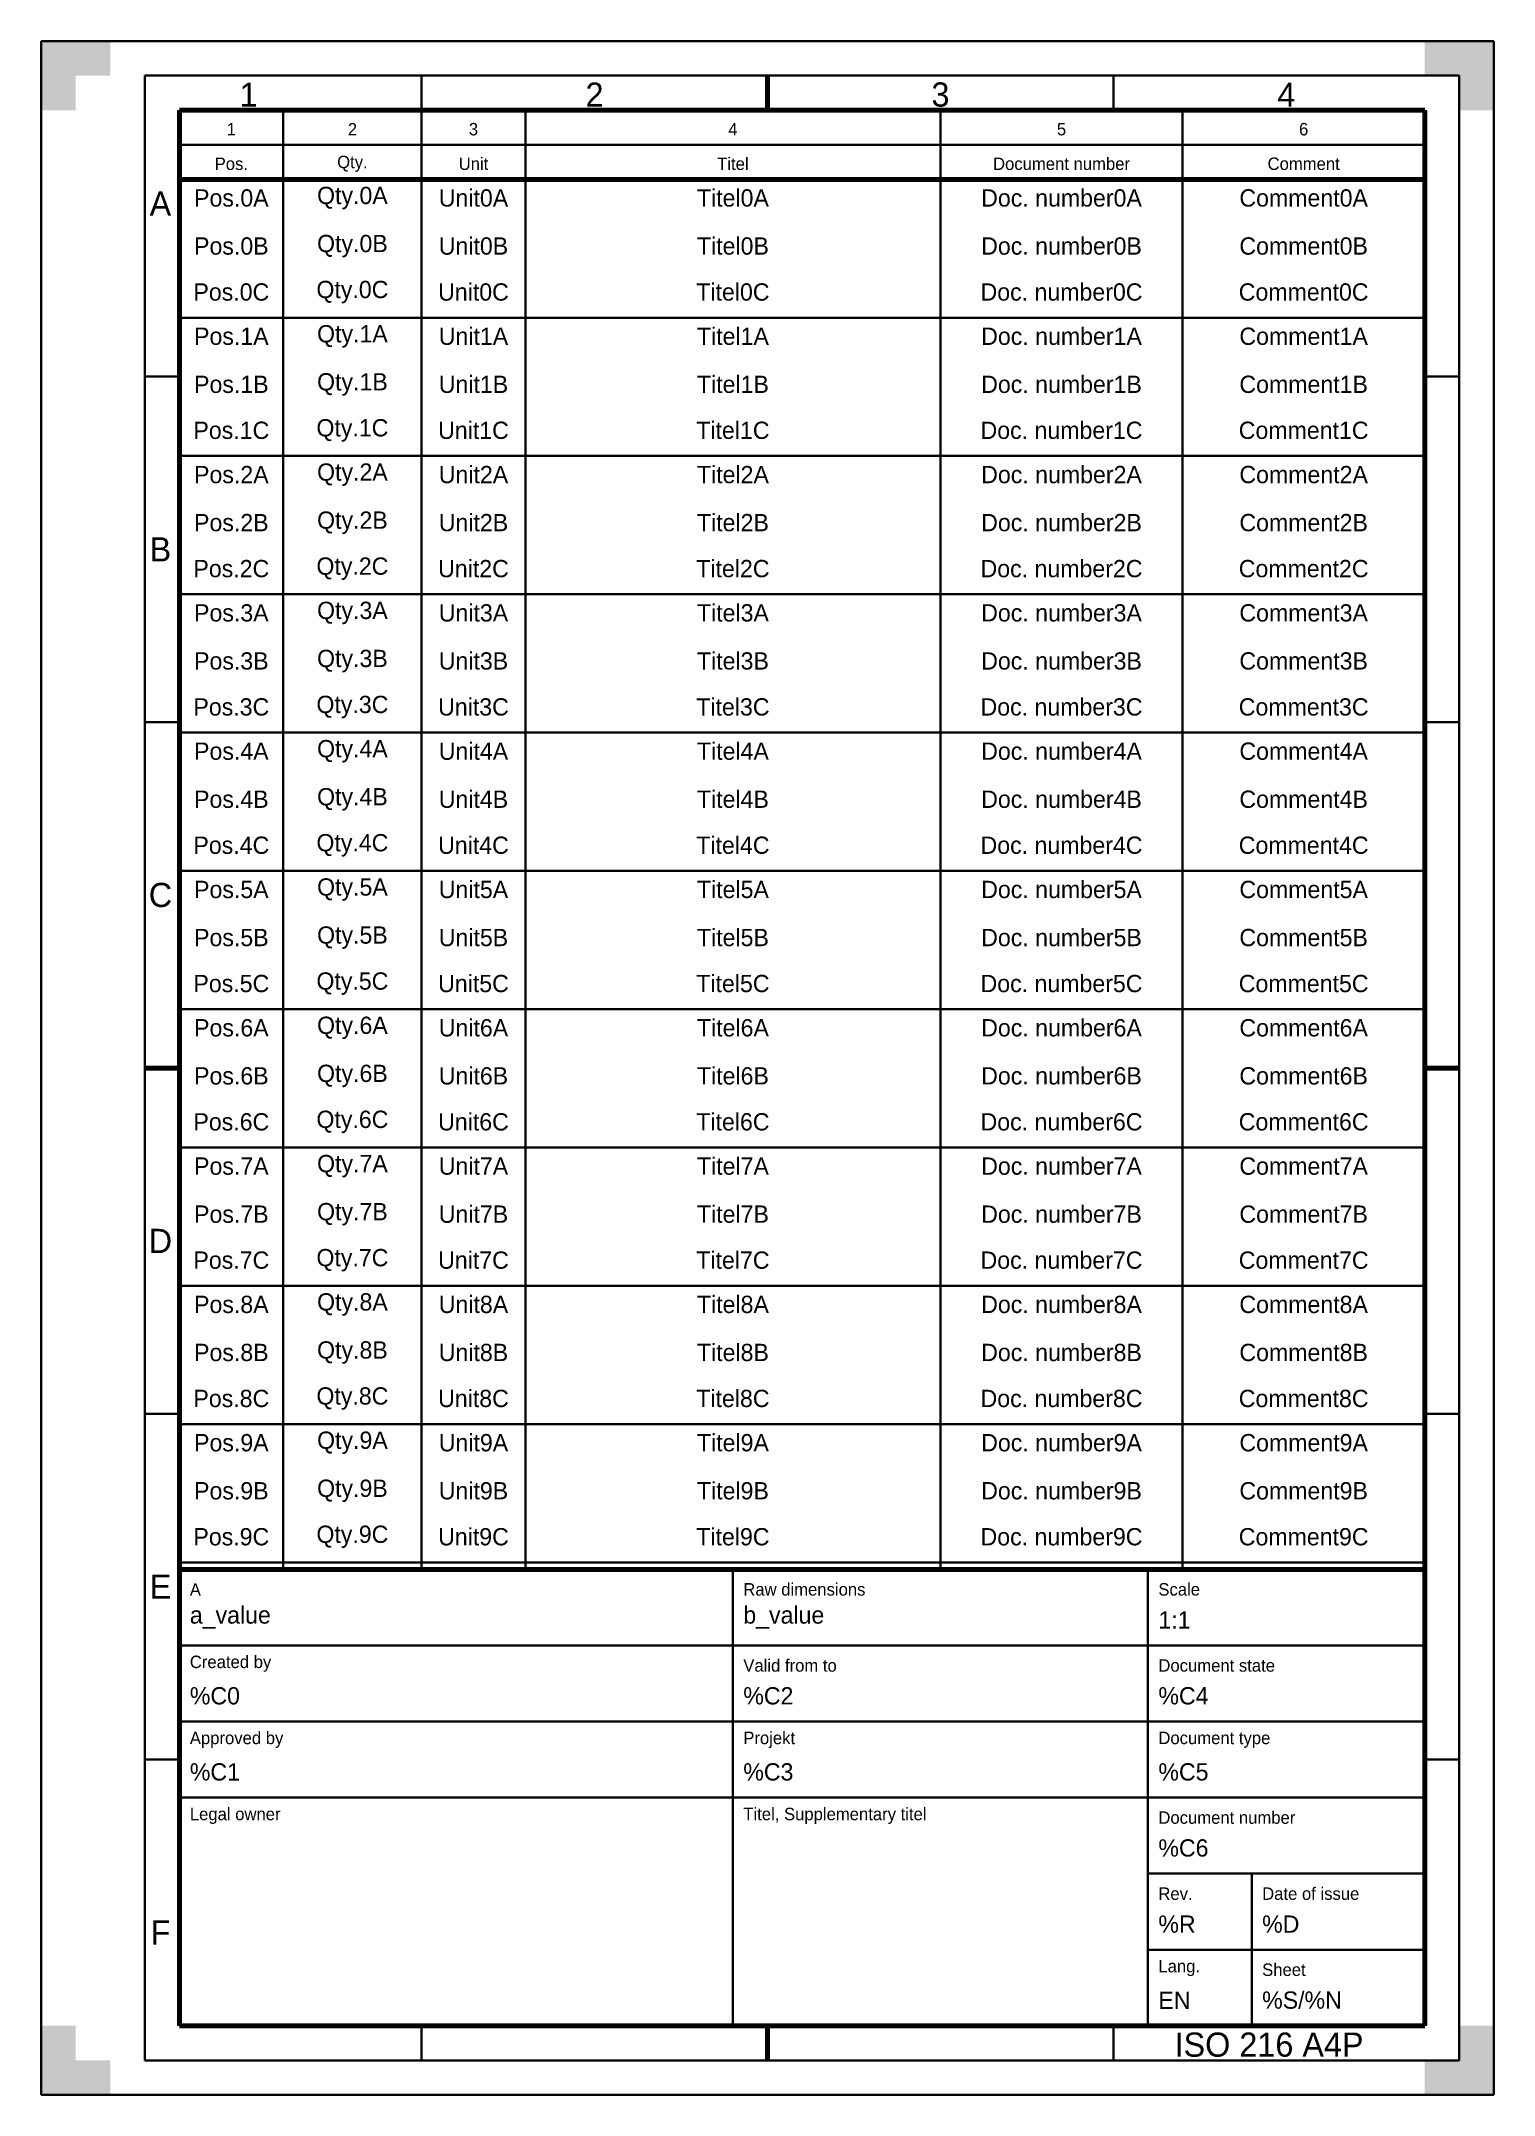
# Model space of a CAD drawing. Header units: millimetres. Extents: x 0 to 210, y 0 to 297.
import ezdxf

# ---------------------------------------------------------------- set-up
doc = ezdxf.new("R2010")
doc.units = ezdxf.units.MM

msp = doc.modelspace()

# ---------------------------------------------------------------- hatches: boundary and pattern name
for points in [[(0, 297), (10, 297), (10, 292), (5, 292), (5, 287), (0, 287), (0, 297)], [(210, 297), (200, 297), (200, 292), (205, 292), (205, 287), (210, 287), (210, 297)], [(0, 0), (10, 0), (10, 5), (5, 5), (5, 10), (0, 10), (0, 0)], [(210, 0), (200, 0), (200, 5), (205, 5), (205, 10), (210, 10), (210, 0)]]:
    msp.add_hatch(color=7).paths.add_polyline_path(points)

# ---------------------------------------------------------------- linework, layer by layer
at = {"color": 7, "lineweight": 35}
for p, q in [((0, 297), (0, 0)), ((210, 297), (0, 297)), ((210, 0), (210, 297)), ((15, 292), (15, 5)), ((205, 292), (15, 292)), ((55, 292), (55, 287)), ((155, 292), (155, 287)), ((205, 5), (205, 292)), ((35, 287), (35, 76)), ((55, 287), (55, 76)), ((70, 287), (70, 76)), ((130, 287), (130, 76)), ((165, 287), (165, 76)), ((20, 282), (200, 282)), ((20, 257), (200, 257)), ((15, 248.5), (20, 248.5)), ((205, 248.5), (200, 248.5)), ((20, 237), (200, 237)), ((20, 217), (200, 217)), ((15, 198.5), (20, 198.5)), ((20, 197), (200, 197)), ((205, 198.5), (200, 198.5)), ((20, 177), (200, 177)), ((20, 157), (200, 157)), ((20, 137), (200, 137)), ((20, 117), (200, 117)), ((15, 98.5), (20, 98.5)), ((205, 98.5), (200, 98.5)), ((20, 97), (200, 97)), ((20, 77), (200, 77)), ((100, 10), (100, 76)), ((160, 10), (160, 76)), ((200, 65), (20, 65)), ((200, 54), (20, 54)), ((15, 48.5), (20, 48.5)), ((205, 48.5), (200, 48.5)), ((200, 43), (20, 43)), ((200, 32), (160, 32)), ((175, 10), (175, 32)), ((200, 21), (160, 21)), ((55, 5), (55, 10)), ((155, 5), (155, 10)), ((15, 5), (205, 5)), ((0, 0), (210, 0))]:
    msp.add_line(p, q, dxfattribs=at)
at = {"color": 7, "lineweight": 70}
for p, q in [((105, 292), (105, 287)), ((20, 287), (20, 10)), ((200, 287), (20, 287)), ((200, 10), (200, 287)), ((20, 277), (200, 277)), ((15, 148.5), (20, 148.5)), ((205, 148.5), (200, 148.5)), ((20, 76), (20, 10)), ((200, 76), (20, 76)), ((200, 10), (200, 76)), ((20, 10), (200, 10)), ((20, 10), (200, 10)), ((105, 5), (105, 10))]:
    msp.add_line(p, q, dxfattribs=at)

# ---------------------------------------------------------------- texts
at = {"color": 7, "lineweight": 35}
for s, insert, char_height, attachment_point in [('3', (130, 289.25), 3.5, 5), ('1', (30, 289.25), 3.5, 5), ('2', (80, 289.25), 3.5, 5), ('4', (180, 289.25), 3.5, 5), ('1', (27.5, 284.25), 1.8, 5), ('2', (45, 284.25), 1.8, 5), ('3', (62.5, 284.25), 1.8, 5), ('4', (100, 284.25), 1.8, 5), ('5', (147.5, 284.25), 1.8, 5), ('6', (182.5, 284.25), 1.8, 5), ('Pos.', (27.5, 279.25), 1.8, 5), ('Qty.', (45, 279.25), 1.8, 5), ('Unit', (62.5, 279.25), 1.8, 5), ('Titel', (100, 279.25), 1.8, 5), ('Document number', (147.5, 279.25), 1.8, 5), ('Comment', (182.5, 279.25), 1.8, 5), ('A', (17.25, 273.5), 3.5, 5), ('Pos.0A', (27.5, 274.3), 2.5, 5), ('Qty.0A', (45, 274.3), 2.5, 5), ('Unit0A', (62.5, 274.3), 2.5, 5), ('Titel0A', (100, 274.3), 2.5, 5), ('Doc. number0A', (147.5, 274.3), 2.5, 5), ('Comment0A', (182.5, 274.3), 2.5, 5), ('Pos.0B', (27.5, 267.35), 2.5, 5), ('Qty.0B', (45, 267.35), 2.5, 5), ('Unit0B', (62.5, 267.35), 2.5, 5), ('Titel0B', (100, 267.35), 2.5, 5), ('Doc. number0B', (147.5, 267.35), 2.5, 5), ('Comment0B', (182.5, 267.35), 2.5, 5), ('Pos.0C', (27.5, 260.7), 2.5, 5), ('Qty.0C', (45, 260.7), 2.5, 5), ('Unit0C', (62.5, 260.7), 2.5, 5), ('Titel0C', (100, 260.7), 2.5, 5), ('Doc. number0C', (147.5, 260.7), 2.5, 5), ('Comment0C', (182.5, 260.7), 2.5, 5), ('Pos.1A', (27.5, 254.3), 2.5, 5), ('Qty.1A', (45, 254.3), 2.5, 5), ('Unit1A', (62.5, 254.3), 2.5, 5), ('Titel1A', (100, 254.3), 2.5, 5), ('Doc. number1A', (147.5, 254.3), 2.5, 5), ('Comment1A', (182.5, 254.3), 2.5, 5), ('Pos.1B', (27.5, 247.35), 2.5, 5), ('Qty.1B', (45, 247.35), 2.5, 5), ('Unit1B', (62.5, 247.35), 2.5, 5), ('Titel1B', (100, 247.35), 2.5, 5), ('Doc. number1B', (147.5, 247.35), 2.5, 5), ('Comment1B', (182.5, 247.35), 2.5, 5), ('Pos.1C', (27.5, 240.7), 2.5, 5), ('Qty.1C', (45, 240.7), 2.5, 5), ('Unit1C', (62.5, 240.7), 2.5, 5), ('Titel1C', (100, 240.7), 2.5, 5), ('Doc. number1C', (147.5, 240.7), 2.5, 5), ('Comment1C', (182.5, 240.7), 2.5, 5), ('Pos.2A', (27.5, 234.3), 2.5, 5), ('Qty.2A', (45, 234.3), 2.5, 5), ('Unit2A', (62.5, 234.3), 2.5, 5), ('Titel2A', (100, 234.3), 2.5, 5), ('Doc. number2A', (147.5, 234.3), 2.5, 5), ('Comment2A', (182.5, 234.3), 2.5, 5), ('Qty.2B', (45, 227.35), 2.5, 5), ('Unit2B', (62.5, 227.35), 2.5, 5), ('Titel2B', (100, 227.35), 2.5, 5), ('Doc. number2B', (147.5, 227.35), 2.5, 5), ('Pos.2B', (27.5, 227.35), 2.5, 5), ('Comment2B', (182.5, 227.35), 2.5, 5), ('B', (17.25, 223.5), 3.5, 5), ('Pos.2C', (27.5, 220.7), 2.5, 5), ('Qty.2C', (45, 220.7), 2.5, 5), ('Unit2C', (62.5, 220.7), 2.5, 5), ('Titel2C', (100, 220.7), 2.5, 5), ('Doc. number2C', (147.5, 220.7), 2.5, 5), ('Comment2C', (182.5, 220.7), 2.5, 5), ('Pos.3A', (27.5, 214.3), 2.5, 5), ('Qty.3A', (45, 214.3), 2.5, 5), ('Unit3A', (62.5, 214.3), 2.5, 5), ('Titel3A', (100, 214.3), 2.5, 5), ('Doc. number3A', (147.5, 214.3), 2.5, 5), ('Comment3A', (182.5, 214.3), 2.5, 5), ('Pos.3B', (27.5, 207.35), 2.5, 5), ('Qty.3B', (45, 207.35), 2.5, 5), ('Unit3B', (62.5, 207.35), 2.5, 5), ('Titel3B', (100, 207.35), 2.5, 5), ('Doc. number3B', (147.5, 207.35), 2.5, 5), ('Comment3B', (182.5, 207.35), 2.5, 5), ('Pos.3C', (27.5, 200.7), 2.5, 5), ('Qty.3C', (45, 200.7), 2.5, 5), ('Unit3C', (62.5, 200.7), 2.5, 5), ('Titel3C', (100, 200.7), 2.5, 5), ('Doc. number3C', (147.5, 200.7), 2.5, 5), ('Comment3C', (182.5, 200.7), 2.5, 5), ('Pos.4A', (27.5, 194.3), 2.5, 5), ('Qty.4A', (45, 194.3), 2.5, 5), ('Unit4A', (62.5, 194.3), 2.5, 5), ('Titel4A', (100, 194.3), 2.5, 5), ('Doc. number4A', (147.5, 194.3), 2.5, 5), ('Comment4A', (182.5, 194.3), 2.5, 5), ('Pos.4B', (27.5, 187.35), 2.5, 5), ('Qty.4B', (45, 187.35), 2.5, 5), ('Unit4B', (62.5, 187.35), 2.5, 5), ('Titel4B', (100, 187.35), 2.5, 5), ('Doc. number4B', (147.5, 187.35), 2.5, 5), ('Comment4B', (182.5, 187.35), 2.5, 5), ('Pos.4C', (27.5, 180.7), 2.5, 5), ('Qty.4C', (45, 180.7), 2.5, 5), ('Unit4C', (62.5, 180.7), 2.5, 5), ('Titel4C', (100, 180.7), 2.5, 5), ('Doc. number4C', (147.5, 180.7), 2.5, 5), ('Comment4C', (182.5, 180.7), 2.5, 5), ('C', (17.25, 173.5), 3.5, 5), ('Pos.5A', (27.5, 174.3), 2.5, 5), ('Qty.5A', (45, 174.3), 2.5, 5), ('Unit5A', (62.5, 174.3), 2.5, 5), ('Titel5A', (100, 174.3), 2.5, 5), ('Doc. number5A', (147.5, 174.3), 2.5, 5), ('Comment5A', (182.5, 174.3), 2.5, 5), ('Pos.5B', (27.5, 167.35), 2.5, 5), ('Qty.5B', (45, 167.35), 2.5, 5), ('Unit5B', (62.5, 167.35), 2.5, 5), ('Titel5B', (100, 167.35), 2.5, 5), ('Doc. number5B', (147.5, 167.35), 2.5, 5), ('Comment5B', (182.5, 167.35), 2.5, 5), ('Pos.5C', (27.5, 160.7), 2.5, 5), ('Qty.5C', (45, 160.7), 2.5, 5), ('Unit5C', (62.5, 160.7), 2.5, 5), ('Titel5C', (100, 160.7), 2.5, 5), ('Doc. number5C', (147.5, 160.7), 2.5, 5), ('Comment5C', (182.5, 160.7), 2.5, 5), ('Pos.6A', (27.5, 154.3), 2.5, 5), ('Qty.6A', (45, 154.3), 2.5, 5), ('Unit6A', (62.5, 154.3), 2.5, 5), ('Titel6A', (100, 154.3), 2.5, 5), ('Doc. number6A', (147.5, 154.3), 2.5, 5), ('Comment6A', (182.5, 154.3), 2.5, 5), ('Pos.6B', (27.5, 147.35), 2.5, 5), ('Qty.6B', (45, 147.35), 2.5, 5), ('Unit6B', (62.5, 147.35), 2.5, 5), ('Titel6B', (100, 147.35), 2.5, 5), ('Doc. number6B', (147.5, 147.35), 2.5, 5), ('Comment6B', (182.5, 147.35), 2.5, 5), ('Pos.6C', (27.5, 140.7), 2.5, 5), ('Qty.6C', (45, 140.7), 2.5, 5), ('Unit6C', (62.5, 140.7), 2.5, 5), ('Titel6C', (100, 140.7), 2.5, 5), ('Doc. number6C', (147.5, 140.7), 2.5, 5), ('Comment6C', (182.5, 140.7), 2.5, 5), ('Pos.7A', (27.5, 134.3), 2.5, 5), ('Qty.7A', (45, 134.3), 2.5, 5), ('Unit7A', (62.5, 134.3), 2.5, 5), ('Titel7A', (100, 134.3), 2.5, 5), ('Doc. number7A', (147.5, 134.3), 2.5, 5), ('Comment7A', (182.5, 134.3), 2.5, 5), ('Pos.7B', (27.5, 127.35), 2.5, 5), ('Qty.7B', (45, 127.35), 2.5, 5), ('Unit7B', (62.5, 127.35), 2.5, 5), ('Titel7B', (100, 127.35), 2.5, 5), ('Doc. number7B', (147.5, 127.35), 2.5, 5), ('Comment7B', (182.5, 127.35), 2.5, 5), ('D', (17.25, 123.5), 3.5, 5), ('Pos.7C', (27.5, 120.7), 2.5, 5), ('Qty.7C', (45, 120.7), 2.5, 5), ('Unit7C', (62.5, 120.7), 2.5, 5), ('Titel7C', (100, 120.7), 2.5, 5), ('Doc. number7C', (147.5, 120.7), 2.5, 5), ('Comment7C', (182.5, 120.7), 2.5, 5), ('Qty.8A', (45, 114.3), 2.5, 5), ('Pos.8A', (27.5, 114.3), 2.5, 5), ('Unit8A', (62.5, 114.3), 2.5, 5), ('Titel8A', (100, 114.3), 2.5, 5), ('Doc. number8A', (147.5, 114.3), 2.5, 5), ('Comment8A', (182.5, 114.3), 2.5, 5), ('Pos.8B', (27.5, 107.35), 2.5, 5), ('Qty.8B', (45, 107.35), 2.5, 5), ('Unit8B', (62.5, 107.35), 2.5, 5), ('Titel8B', (100, 107.35), 2.5, 5), ('Doc. number8B', (147.5, 107.35), 2.5, 5), ('Comment8B', (182.5, 107.35), 2.5, 5), ('Pos.8C', (27.5, 100.7), 2.5, 5), ('Qty.8C', (45, 100.7), 2.5, 5), ('Unit8C', (62.5, 100.7), 2.5, 5), ('Titel8C', (100, 100.7), 2.5, 5), ('Doc. number8C', (147.5, 100.7), 2.5, 5), ('Comment8C', (182.5, 100.7), 2.5, 5), ('Pos.9A', (27.5, 94.3), 2.5, 5), ('Qty.9A', (45, 94.3), 2.5, 5), ('Unit9A', (62.5, 94.3), 2.5, 5), ('Titel9A', (100, 94.3), 2.5, 5), ('Doc. number9A', (147.5, 94.3), 2.5, 5), ('Comment9A', (182.5, 94.3), 2.5, 5), ('Pos.9B', (27.5, 87.35), 2.5, 5), ('Qty.9B', (45, 87.35), 2.5, 5), ('Unit9B', (62.5, 87.35), 2.5, 5), ('Titel9B', (100, 87.35), 2.5, 5), ('Doc. number9B', (147.5, 87.35), 2.5, 5), ('Comment9B', (182.5, 87.35), 2.5, 5), ('Pos.9C', (27.5, 80.7), 2.5, 5), ('Qty.9C', (45, 80.7), 2.5, 5), ('Unit9C', (62.5, 80.7), 2.5, 5), ('Titel9C', (100, 80.7), 2.5, 5), ('Doc. number9C', (147.5, 80.7), 2.5, 5), ('Comment9C', (182.5, 80.7), 2.5, 5), ('E', (17.25, 73.5), 3.5, 5), ('A', (21.5, 72.18), 1.8, 7), ('Raw dimensions', (101.5, 72.18), 1.8, 7), ('Scale', (161.5, 72.18), 1.8, 7), ('a_value', (21.5, 67.43), 2.5, 7), ('b_value', (101.5, 67.43), 2.5, 7), ('1:1', (161.5, 67.43), 2.5, 7), ('Created by', (21.5, 61.18), 1.8, 7), ('Valid from to', (101.5, 61.18), 1.8, 7), ('Document state', (161.5, 61.18), 1.8, 7), ('%C0', (21.5, 56.43), 2.5, 7), ('%C2', (101.5, 56.43), 2.5, 7), ('%C4', (161.5, 56.43), 2.5, 7), ('Approved by', (21.5, 50.18), 1.8, 7), ('Projekt', (101.5, 50.18), 1.8, 7), ('Document type', (161.5, 50.18), 1.8, 7), ('%C1', (21.5, 45.43), 2.5, 7), ('%C3', (101.5, 45.43), 2.5, 7), ('%C5', (161.5, 45.43), 2.5, 7), ('Legal owner', (21.5, 39.18), 1.8, 7), ('Titel, Supplementary titel', (101.5, 39.18), 1.8, 7), ('Document number', (161.5, 39.18), 1.8, 7), ('%C6', (161.5, 34.43), 2.5, 7), ('Rev.', (161.5, 28.18), 1.8, 7), ('Date of issue', (176.5, 28.18), 1.8, 7), ('F', (17.25, 23.5), 3.5, 5), ('%R', (161.5, 23.43), 2.5, 7), ('%D', (176.5, 23.43), 2.5, 7), ('Lang.', (161.5, 17.18), 1.8, 7), ('Sheet', (176.5, 17.18), 1.8, 7), ('EN', (161.5, 12.43), 2.5, 7), ('%S/%N', (176.5, 12.43), 2.5, 7), ('ISO 216 A4P', (177.5, 7.25), 3.5, 5)]:
    msp.add_mtext(s, dxfattribs=dict(at, insert=insert, char_height=char_height, attachment_point=attachment_point))

doc.saveas('drawing.dxf')
